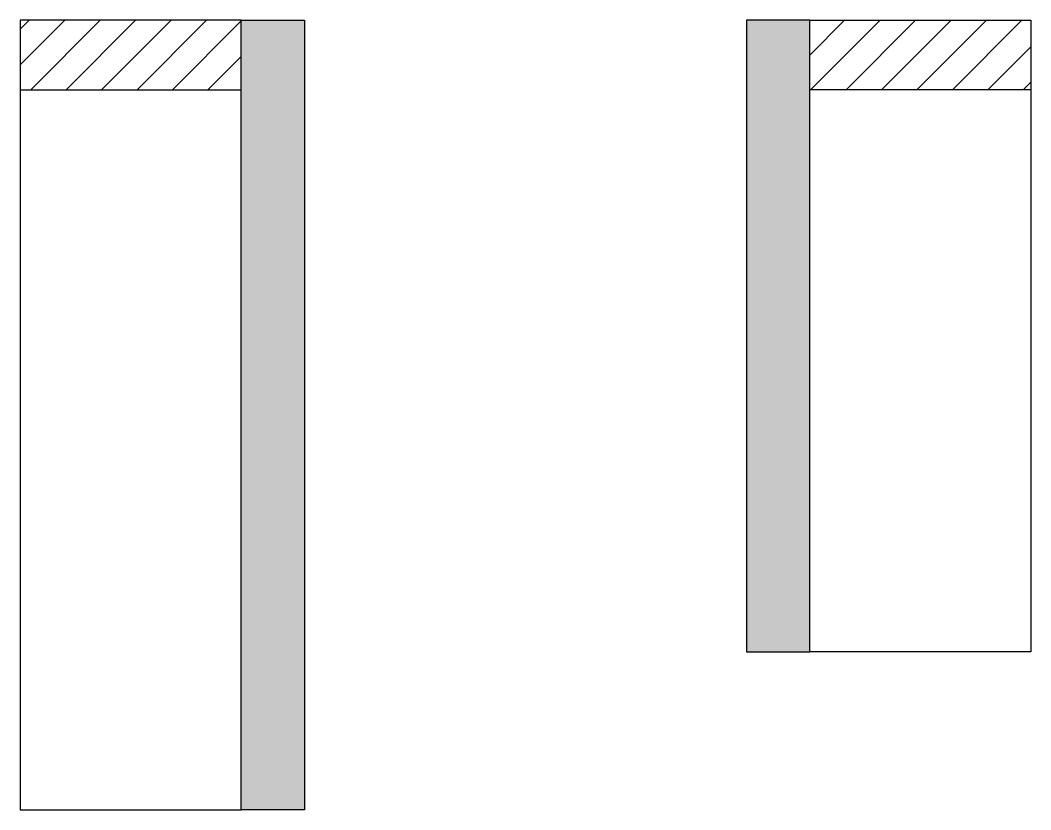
# Model space of a CAD drawing. Header units: metres. Extents: x 176 to 1132, y -3328 to -2117.
# Drawn here: x 257.8 to 321.8, y -3327.6 to -3277.6 of the extents above.
import ezdxf

# ---------------------------------------------------------------- set-up
doc = ezdxf.new("R2010")
doc.units = ezdxf.units.M
for name, color, linetype in [('Hachura', 253, 'Continuous'), ('Madeira', 126, 'Continuous'), ('Painéis', 200, 'Continuous')]:
    doc.layers.add(name, color=color, linetype=linetype)

msp = doc.modelspace()

# ---------------------------------------------------------------- hatches: boundary and pattern name
at = {"layer": 'Hachura'}
h = msp.add_hatch(dxfattribs=at)
h.set_pattern_fill('ANSI31', scale=0.5)
h.paths.add_polyline_path([(271.8, -3282), (271.8, -3277.6), (271.8, -3277.6), (257.8, -3277.6), (257.8, -3277.6), (257.8, -3282), (257.8, -3282), (271.8, -3282)])
h = msp.add_hatch(color=8, dxfattribs=at)
h.dxf.hatch_style = 1
h.paths.add_polyline_path([(275.8, -3277.6), (271.8, -3277.6), (271.8, -3327.6), (275.8, -3327.6)])
h = msp.add_hatch(color=8, dxfattribs=at)
h.dxf.hatch_style = 1
h.paths.add_polyline_path([(303.8, -3277.6), (307.8, -3277.6), (307.8, -3277.6), (307.8, -3317.6), (307.8, -3317.6), (303.8, -3317.6), (303.8, -3317.6), (303.8, -3277.6)])
h = msp.add_hatch(dxfattribs=at)
h.set_pattern_fill('ANSI31', scale=0.5)
h.paths.add_polyline_path([(307.8, -3282), (307.8, -3277.6), (307.8, -3277.6), (321.8, -3277.6), (321.8, -3277.6), (321.8, -3282), (321.8, -3282), (307.8, -3282)])

# ---------------------------------------------------------------- linework, layer by layer
at = {"layer": 'Madeira'}
for points in [[(271.8, -3282), (271.8, -3277.6), (257.8, -3277.6), (257.8, -3282)], [(271.8, -3277.6), (257.8, -3277.6), (257.8, -3327.6), (271.8, -3327.6)], [(307.8, -3282), (307.8, -3277.6), (321.8, -3277.6), (321.8, -3282)], [(307.8, -3277.6), (321.8, -3277.6), (321.8, -3317.6), (307.8, -3317.6)]]:
    msp.add_lwpolyline(points, close=True, dxfattribs=at)
at = {"layer": 'Painéis'}
for points in [[(271.8, -3277.6), (275.8, -3277.6), (275.8, -3327.6), (271.8, -3327.6)], [(307.8, -3277.6), (303.8, -3277.6), (303.8, -3317.6), (307.8, -3317.6)]]:
    msp.add_lwpolyline(points, close=True, dxfattribs=at)

doc.saveas('drawing.dxf')
